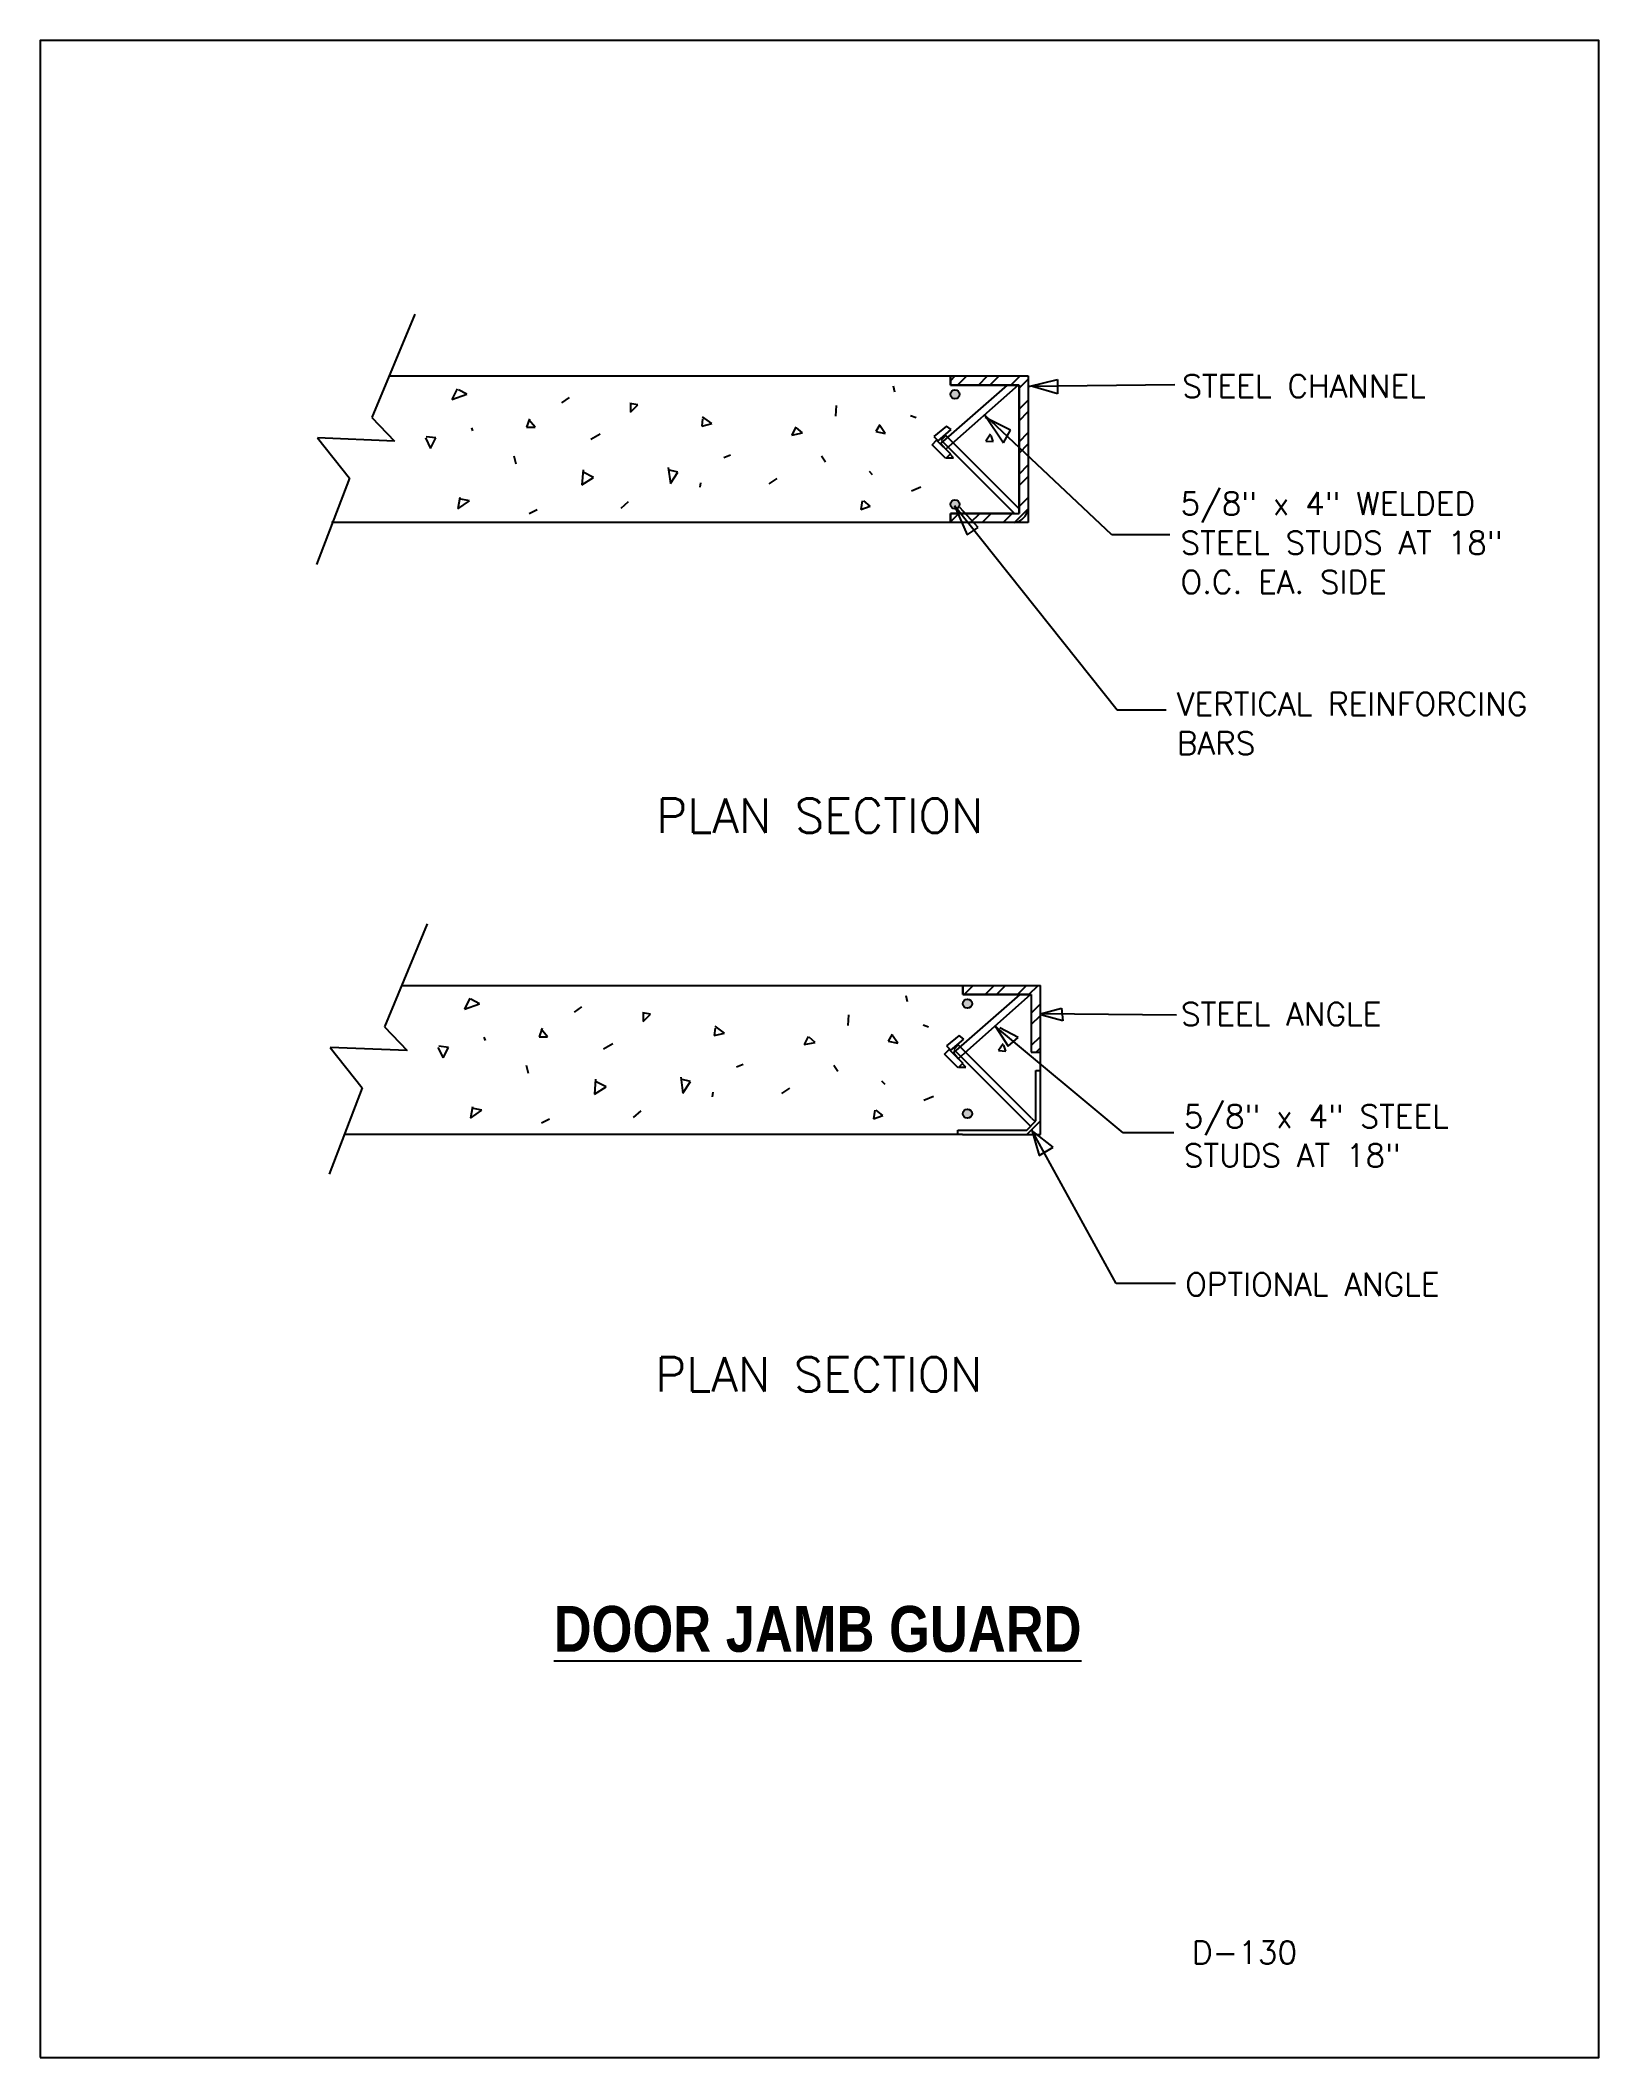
# Model space of a CAD drawing. Extents: x 0 to 8.5, y 0 to 11.
import ezdxf

# ---------------------------------------------------------------- set-up
doc = ezdxf.new("R2010")
doc.units = 0
doc.header["$MEASUREMENT"] = 0
doc.linetypes.add('2A', pattern=[0])
doc.linetypes.add('ACAD_ISO02W100', pattern=[15, 12, -3])
doc.layers.get('0').update_dxf_attribs({"linetype": 'CONTINUOUS'})
doc.styles.get("Standard").update_dxf_attribs({"font": 'simplex.shx'})

msp = doc.modelspace()

# ---------------------------------------------------------------- hatches: boundary and pattern name
at = {"linetype": '2A'}
h = msp.add_hatch(dxfattribs=at)
h.set_pattern_fill('STEEL', color=256, style=0)
h.set_pattern_definition([(45, (-0.61119, -0.02955), (-0.0883883, 0.0883883), []), (45, (-0.61119, 0.03295), (-0.0883883, 0.0883883), [])])
h.paths.add_polyline_path([(5.389, 9.17), (4.964, 9.17), (4.964, 9.12), (5.339, 9.12), (5.339, 8.42), (5.314, 8.42), (4.964, 8.42), (4.964, 8.37), (5.314, 8.37, 0.333333), (5.389, 8.445)])
h = msp.add_hatch(color=256, dxfattribs=at)
h.paths.add_polyline_path([(5.014, 9.07, 1), (4.964, 9.07, 1)])
h.paths.add_polyline_path([(5.014, 8.47, 1), (4.964, 8.47, 1)])
h = msp.add_hatch(dxfattribs=at)
h.set_pattern_fill('STEEL', color=256, style=0)
h.set_pattern_definition([(45, (-0.56973, -0.34157), (-0.0883883, 0.0883883), []), (45, (-0.56973, -0.27907), (-0.0883883, 0.0883883), [])])
h.paths.add_polyline_path([(5.455, 5.847), (5.032, 5.847), (5.032, 5.797), (5.405, 5.797), (5.405, 5.483), (5.455, 5.483)])
h = msp.add_hatch(color=256, dxfattribs=at)
h.paths.add_polyline_path([(5.082, 5.747, 1), (5.032, 5.747, 1)])
h.paths.add_polyline_path([(5.082, 5.147, 1), (5.032, 5.147, 1)])

# ---------------------------------------------------------------- linework, layer by layer
for p, q in [((2.042, 9.506), (1.809, 8.943)), ((5.391, 9.112), (5.549, 9.151)), ((5.549, 9.151), (5.549, 9.072)), ((2.274, 9.1), (2.245, 9.042)), ((2.245, 9.042), (2.326, 9.071)), ((2.326, 9.071), (2.28, 9.094)), ((2.845, 9.024), (2.886, 9.053)), ((3.259, 9.013), (3.215, 9.02)), ((4.652, 9.116), (4.659, 9.083)), ((4.912, 8.802), (5.276, 9.12)), ((5.333, 9.12), (4.939, 8.77)), ((6.189, 9.121), (5.391, 9.112)), ((5.549, 9.072), (5.411, 9.112)), ((1.809, 8.943), (1.931, 8.815)), ((2.669, 8.937), (2.652, 8.891)), ((2.699, 8.891), (2.664, 8.931)), ((3.219, 9.017), (3.219, 8.973)), ((3.219, 8.973), (3.259, 9.013)), ((3.611, 8.936), (3.608, 8.896)), ((3.608, 8.896), (3.663, 8.91)), ((3.663, 8.91), (3.611, 8.947)), ((4.34, 9.009), (4.337, 8.951)), ((4.747, 8.954), (4.777, 8.943)), ((5.844, 8.304), (5.154, 8.954)), ((5.154, 8.954), (5.253, 8.806)), ((5.292, 8.875), (5.154, 8.944)), ((1.931, 8.815), (1.512, 8.832)), ((1.512, 8.832), (1.687, 8.612)), ((2.1, 8.832), (2.129, 8.774)), ((2.158, 8.832), (2.105, 8.838)), ((2.129, 8.774), (2.158, 8.832)), ((2.351, 8.888), (2.358, 8.87)), ((2.652, 8.891), (2.699, 8.891)), ((3.054, 8.852), (3.003, 8.823)), ((4.121, 8.892), (4.099, 8.848)), ((4.099, 8.848), (4.157, 8.859)), ((4.157, 8.859), (4.124, 8.888)), ((4.579, 8.903), (4.557, 8.867)), ((4.557, 8.867), (4.608, 8.856)), ((4.608, 8.856), (4.579, 8.899)), ((4.864, 8.795), (4.889, 8.82)), ((4.943, 8.896), (4.874, 8.84)), ((4.874, 8.84), (4.896, 8.818)), ((4.889, 8.82), (4.964, 8.745)), ((4.896, 8.815), (4.968, 8.878)), ((4.939, 8.77), (4.912, 8.802)), ((4.939, 8.845), (4.914, 8.82)), ((4.968, 8.878), (4.943, 8.896)), ((5.183, 8.852), (5.158, 8.815)), ((5.158, 8.815), (5.198, 8.812)), ((5.198, 8.812), (5.187, 8.845)), ((5.253, 8.806), (5.292, 8.875)), ((2.582, 8.735), (2.593, 8.691)), ((3.765, 8.738), (3.729, 8.724)), ((4.26, 8.735), (4.282, 8.702)), ((4.939, 8.72), (4.864, 8.795)), ((4.964, 8.745), (4.939, 8.72)), ((4.94, 8.724), (4.981, 8.724)), ((4.981, 8.724), (4.962, 8.743)), ((1.687, 8.612), (1.507, 8.141)), ((2.96, 8.658), (2.954, 8.577)), ((2.954, 8.577), (3.018, 8.617)), ((3.018, 8.617), (2.96, 8.646)), ((3.425, 8.67), (3.437, 8.583)), ((3.478, 8.646), (3.425, 8.658)), ((3.437, 8.583), (3.478, 8.646)), ((3.6, 8.588), (3.597, 8.563)), ((4.018, 8.61), (3.974, 8.581)), ((4.52, 8.65), (4.538, 8.632)), ((2.288, 8.508), (2.277, 8.445)), ((2.277, 8.445), (2.34, 8.489)), ((2.34, 8.489), (2.285, 8.5)), ((3.168, 8.449), (3.208, 8.486)), ((4.483, 8.489), (4.476, 8.442)), ((4.527, 8.46), (4.491, 8.489)), ((4.751, 8.544), (4.802, 8.566)), ((2.666, 8.42), (2.71, 8.442)), ((4.476, 8.442), (4.527, 8.46)), ((5.874, 7.348), (4.987, 8.461)), ((4.987, 8.461), (5.056, 8.304)), ((5.115, 8.343), (5.016, 8.452)), ((5.314, 8.42), (5.339, 8.42)), ((5.056, 8.304), (5.115, 8.343)), ((6.16, 8.304), (5.844, 8.304)), ((6.14, 7.348), (5.874, 7.348)), ((2.11, 6.183), (1.877, 5.62)), ((5.455, 5.483), (5.455, 5.847)), ((2.343, 5.777), (2.314, 5.718)), ((2.314, 5.718), (2.395, 5.747)), ((2.395, 5.747), (2.348, 5.771)), ((2.914, 5.701), (2.954, 5.73)), ((4.72, 5.792), (4.728, 5.759)), ((4.98, 5.479), (5.345, 5.797)), ((5.401, 5.797), (5.007, 5.447)), ((5.405, 5.797), (5.405, 5.483)), ((5.455, 5.692), (5.57, 5.723)), ((5.57, 5.723), (5.578, 5.654)), ((1.877, 5.62), (2, 5.492)), ((2.738, 5.614), (2.721, 5.567)), ((3.328, 5.69), (3.284, 5.697)), ((3.288, 5.694), (3.288, 5.65)), ((3.288, 5.65), (3.328, 5.69)), ((3.68, 5.613), (3.676, 5.573)), ((3.731, 5.587), (3.68, 5.624)), ((4.409, 5.686), (4.405, 5.628)), ((4.816, 5.631), (4.845, 5.62)), ((5.907, 5.042), (5.21, 5.623)), ((5.21, 5.623), (5.279, 5.516)), ((5.333, 5.562), (5.233, 5.616)), ((6.198, 5.685), (5.455, 5.692)), ((5.578, 5.654), (5.463, 5.685)), ((2, 5.492), (1.581, 5.509)), ((1.581, 5.509), (1.755, 5.289)), ((2.168, 5.509), (2.197, 5.451)), ((2.226, 5.509), (2.174, 5.515)), ((2.197, 5.451), (2.226, 5.509)), ((2.419, 5.565), (2.427, 5.547)), ((2.721, 5.567), (2.767, 5.567)), ((2.767, 5.567), (2.732, 5.608)), ((3.123, 5.529), (3.071, 5.499)), ((3.676, 5.573), (3.731, 5.587)), ((4.189, 5.569), (4.167, 5.525)), ((4.167, 5.525), (4.226, 5.536)), ((4.226, 5.536), (4.193, 5.565)), ((4.647, 5.58), (4.625, 5.543)), ((4.625, 5.543), (4.677, 5.532)), ((4.677, 5.532), (4.647, 5.576)), ((5.011, 5.573), (4.942, 5.517)), ((4.942, 5.517), (4.964, 5.495)), ((4.964, 5.492), (5.037, 5.554)), ((5.007, 5.522), (4.982, 5.497)), ((5.037, 5.554), (5.011, 5.573)), ((5.252, 5.529), (5.226, 5.492)), ((5.266, 5.488), (5.255, 5.521)), ((5.279, 5.516), (5.333, 5.562)), ((2.65, 5.412), (2.661, 5.368)), ((3.834, 5.415), (3.797, 5.401)), ((4.328, 5.412), (4.35, 5.379)), ((4.932, 5.472), (4.957, 5.497)), ((5.007, 5.397), (4.932, 5.472)), ((4.957, 5.497), (5.032, 5.422)), ((5.007, 5.447), (4.98, 5.479)), ((5.032, 5.422), (5.007, 5.397)), ((5.008, 5.401), (5.049, 5.401)), ((5.049, 5.401), (5.03, 5.419)), ((5.226, 5.492), (5.266, 5.488)), ((5.405, 5.483), (5.455, 5.483)), ((5.455, 5.033), (5.455, 5.483)), ((1.755, 5.289), (1.575, 4.818)), ((3.029, 5.335), (3.023, 5.254)), ((3.023, 5.254), (3.087, 5.294)), ((3.087, 5.294), (3.029, 5.323)), ((3.494, 5.347), (3.505, 5.259)), ((3.546, 5.323), (3.494, 5.335)), ((3.505, 5.259), (3.546, 5.323)), ((4.087, 5.287), (4.043, 5.258)), ((4.589, 5.327), (4.607, 5.309)), ((5.43, 5.108), (5.43, 5.383)), ((5.43, 5.383), (5.455, 5.383)), ((2.357, 5.185), (2.346, 5.122)), ((2.408, 5.166), (2.353, 5.177)), ((3.669, 5.265), (3.665, 5.239)), ((4.819, 5.221), (4.871, 5.243)), ((2.346, 5.122), (2.408, 5.166)), ((2.734, 5.097), (2.778, 5.119)), ((3.236, 5.126), (3.277, 5.163)), ((4.552, 5.166), (4.545, 5.119)), ((4.545, 5.119), (4.596, 5.137)), ((4.596, 5.137), (4.559, 5.166)), ((5.38, 5.058), (5.43, 5.108)), ((5.38, 5.033), (5.455, 5.108)), ((5.382, 5.097), (5.401, 5.079)), ((5.407, 5.122), (5.427, 5.105)), ((5.03, 5.033), (1.655, 5.033)), ((5.005, 5.033), (5.005, 5.058)), ((5.005, 5.058), (5.38, 5.058)), ((5.03, 5.033), (5.455, 5.033)), ((5.869, 4.222), (5.409, 5.057)), ((5.409, 5.057), (5.448, 4.919)), ((5.524, 4.965), (5.417, 5.049)), ((5.448, 4.919), (5.524, 4.965)), ((6.183, 5.042), (5.907, 5.042)), ((6.191, 4.222), (5.869, 4.222))]:
    msp.add_line(p, q, dxfattribs=at)
at = {"linetype": 'Continuous'}
for p, q in [((1.902, 9.17), (5.389, 9.17)), ((5.389, 9.17), (5.389, 8.37)), ((5.389, 8.37), (1.589, 8.37)), ((1.97, 5.847), (5.455, 5.847))]:
    msp.add_line(p, q, dxfattribs=at)
at = {"linetype": '2A', "lineweight": 30}
for p, q in [((4.964, 9.12), (4.964, 9.17)), ((5.339, 9.12), (4.964, 9.12)), ((4.964, 8.37), (4.964, 8.42)), ((4.964, 8.42), (5.314, 8.42)), ((5.032, 5.797), (5.032, 5.847)), ((5.405, 5.797), (5.032, 5.797))]:
    msp.add_line(p, q, dxfattribs=at)
at = {"linetype": 'Continuous', "lineweight": 30}
msp.add_line((5.339, 9.12), (5.339, 8.42), dxfattribs=at)
at = {"linetype": 'ACAD_ISO02W100'}
for p, q in [((4.914, 8.82), (5.314, 8.42)), ((5.339, 8.445), (4.939, 8.845)), ((5.407, 5.122), (5.007, 5.522)), ((4.982, 5.497), (5.382, 5.097))]:
    msp.add_line(p, q, dxfattribs=at)
at = {"linetype": 'Continuous'}
msp.add_lwpolyline([(0, 0), (8.5, 0), (8.5, 11), (0, 11)], close=True, dxfattribs=at)
at = {"linetype": '2A'}
for centre in [(4.989, 9.07), (4.989, 8.47), (5.057, 5.747), (5.057, 5.147)]:
    msp.add_circle(centre, 0.025, dxfattribs=at)
msp.add_arc((5.301, 8.458), 0.0884, 278.1301, 351.8699, dxfattribs=at)

# ---------------------------------------------------------------- texts
for s, height, p in [('STEEL CHANNEL', 0.125, (6.229, 9.052)), ('5/8" x 4" WELDED', 0.125, (6.219, 8.412)), ('STEEL STUDS AT 18"', 0.125, (6.219, 8.198)), ('O.C. EA. SIDE', 0.125, (6.219, 7.984)), ('VERTICAL REINFORCING', 0.125, (6.199, 7.319)), ('BARS', 0.125, (6.199, 7.105)), ('PLAN SECTION', 0.1875, (3.36, 6.679)), ('STEEL ANGLE', 0.125, (6.222, 5.628)), ('5/8" x 4" STEEL', 0.125, (6.237, 5.071)), ('STUDS AT 18"', 0.125, (6.237, 4.857)), ('OPTIONAL ANGLE', 0.125, (6.245, 4.154)), ('PLAN SECTION', 0.1875, (3.355, 3.632))]:
    msp.add_text(s, height=height, dxfattribs=at).set_placement(p)
at = {"linetype": 'Continuous'}
msp.add_text('D-130', height=0.125, dxfattribs=at).set_placement((6.282, 0.511))
at = {"linetype": '2A', "insert": (2.8, 2.463), "char_height": 0.25, "width": 5.8125, "attachment_point": 1}
msp.add_mtext('{\\fTechnicBold|b0|i0|c2|p2;\\LDOOR JAMB GUARD}', dxfattribs=at)

doc.saveas('drawing.dxf')
